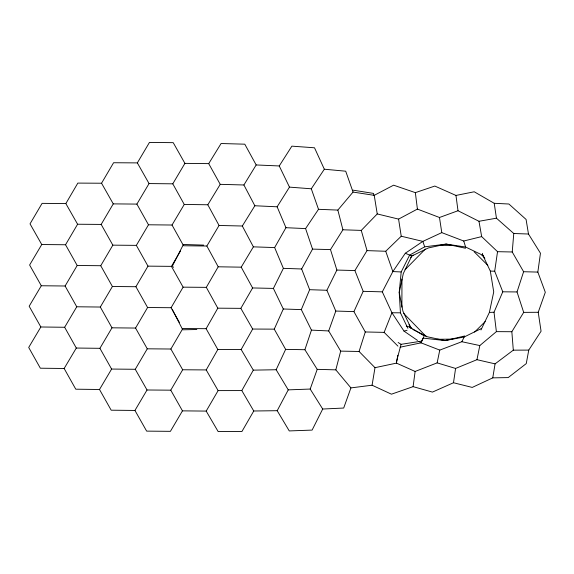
<?xml version="1.0" encoding="UTF-8"?>
<svg xmlns="http://www.w3.org/2000/svg" width="574" height="574" viewBox="0 0 574 574"><rect width="100%" height="100%" fill="white"/><g stroke="black" fill="none" stroke-linecap="round" stroke-linejoin="round"><path stroke-width="0.86" d="M401.893 307.162L401.951 279.036M317.214 369.347L335.819 369.857L350.922 387.902L372.074 385.211L391.454 394.187L413.101 386.646L432.444 392.099L453.496 382.743L472.23 387.421L492.757 377.864L495.075 363.866L513.307 350.162L511.85 331.722L523.682 312.378L517.031 291.944L523.603 271.717L512.23 251.986L513.766 233.503L496.438 218.192L494.221 203.296L474.224 191.781L455.964 195.433L434.812 186.055L415.354 192.642L393.606 185.18L374.226 195.347L353.046 192.075L337.849 210.084L318.505 209.309L305.59 228.588L312.536 249.109L301.644 268.976L309.644 289.691L301.307 309.608L311.452 330.122L304.894 349.717L317.214 369.347L310.19 389.05L322.703 409.032L312.105 430.091L289.26 430.931L277.199 410.697L288.241 389.868L276.151 369.742L285.63 349.379L274.257 329.146L283.298 308.991L273.396 288.413L283.369 268.352L274.637 247.566L285.952 227.699L277.134 206.805L289.475 187.124L279.244 165.958L291.879 146.155L314.509 147.783L324.332 169.215L311.295 188.789L318.505 209.309M484.858 258.4L482.82 255.308L465.607 247.021L446.163 244.086L424.681 246.834L409.628 255.086L401.19 271.954L399.224 292.367L400.437 312.816L407.877 328.299M413.101 386.646L415.124 371.457L437.144 362.876L455.577 368.443L476.958 359.69L495.075 363.866M492.757 377.864L508.191 377.592L526.258 363.6L528.769 350.097L541.067 331.227L538.225 312.278L545.3 292.274L537.838 272.09L540.457 253.22L528.482 234.02L526.085 219.44L508.894 204.014L494.221 203.296M453.496 382.743L455.577 368.443M476.958 359.69L479.807 345.562L496.381 331.636L494.02 312.227L502.767 291.807L494.702 271.208L497.536 251.677L481.665 236.596L478.974 221.284L458.009 210.744L439.476 217.489L417.406 209.087L398.578 219.103L377.24 213.937L361.268 230.404L342.915 229.787L330.488 249.59L336.881 270.067L326.886 290.279L335.797 311.051L328.694 330.947L340.683 351.116L335.819 369.857M372.074 385.211L374.994 367.676L359.08 351.475L340.683 351.116M374.994 367.676L396.476 363.127L397.839 355.256M437.144 362.876L439.77 350.104L461.84 341.724L479.807 345.562M480.983 329.935L489.392 312.421L493.726 291.901L490.332 271.1L482.82 255.308L482.397 253.356M396.455 361.706L401.068 344.328L421.625 341.135L424.258 335.926L409.657 327.08L406.277 326.039M359.08 351.475L365.272 331.966L353.914 311.61L363.184 291.334L354.897 270.548L367.03 250.616L361.268 230.404M350.922 387.902L343.69 408.042L322.703 409.032M397.947 346.136L384.142 332.375L391.927 312.758L382.313 291.85L392.846 271.574L405.33 253.227L422.851 241.396L441.779 232.628L463.735 241.015L481.665 236.596M413.194 255.078L411.73 256.061L403.314 273.525L399.224 292.367L402.926 311.201L411.285 328.687L409.427 325.623M461.84 341.724L464.208 336.981L481.622 328.393M206.195 411.092L218.113 390.607L206.217 369.929L217.826 349.501L206.123 328.701L182.841 328.515L170.88 349.021L182.675 369.764L170.772 390.176L182.46 410.862L206.195 411.092L218.156 431.576L241.919 431.526L253.758 410.998L241.819 390.578L253.299 370.137L241.159 349.516L252.668 329.046L240.843 308.353L252.603 287.947L241.216 267.168L253.378 246.849L242.321 226.013L254.849 205.75L243.9 184.979L256.169 164.953L244.789 144.182L221.083 143.522L208.714 163.633L184.914 163.368L173.226 142.661L149.448 142.424L137.351 162.894L113.58 162.736L101.548 183.228L77.827 183.099L65.852 203.576L77.598 224.233L101.175 224.42L113.257 203.878L101.548 183.228M206.123 328.701L217.811 308.173L206.317 287.359L218.206 266.795L206.862 246.016L219.053 225.467L207.81 204.774L220.229 184.34L243.9 184.979M179.361 322.351L171.095 307.721L183.106 287.158L171.447 266.358L180.43 251.096M64.654 327.273L40.847 326.986L28.7 347.457L40.352 368.207L64.152 368.486L76.299 348.045L64.654 327.273L76.751 306.781L65.106 286.003L77.189 265.489L65.544 244.754L77.598 224.233M182.46 410.862L170.406 431.339L146.643 431.124L134.947 410.446L111.184 410.195L99.51 389.495L111.607 369.06L99.919 348.318L111.98 327.819L100.314 307.04L112.396 286.498L100.744 265.719L112.834 245.148L101.175 224.42M170.772 390.176L147.03 389.99L135.27 369.283L147.274 348.813L135.557 328.055L147.59 307.513L135.909 286.72L147.984 266.135L136.354 245.371L148.479 224.786L136.892 204.093L149.053 183.572L172.788 183.823L184.914 163.368M65.544 244.754L41.751 244.538L29.618 265.016L41.299 285.752L65.106 286.003M134.947 410.446L147.03 389.99M41.299 285.752L29.166 306.236L40.847 326.986M148.479 224.786L172.021 225.022L184.254 204.444L172.788 183.823M410.776 257.568L411.73 256.061L428.276 247.968L446.163 244.086L465.514 248.241M485.195 321.576L474.605 332.059M425.37 249.044L405.029 269.751M367.03 250.616L385.735 251.261L401.233 236.223L398.578 219.103M400.437 312.816L391.927 312.758L404.017 331.126L407.081 330.272M464.689 335.984L445.115 340.583L423.21 338.122L421.072 342.857L400.078 347.205M464.208 336.981L445.115 340.583L427.494 336.794L412.828 329.462M478.974 221.284L496.438 218.192M489.392 312.421L494.02 312.227M288.241 389.868L310.19 389.05M196.817 329.512L182.733 329.799L172.207 309.3M452.836 339.105L436.9 339.306M253.299 370.137L276.151 369.742M253.758 410.998L277.199 410.697M523.682 312.378L538.225 312.278M513.307 350.162L528.769 350.097M218.113 390.607L241.819 390.578M217.826 349.501L241.159 349.516M439.706 245.335L454.701 245.45M252.668 329.046L274.257 329.146M496.381 331.636L511.85 331.722M182.675 369.764L206.217 369.929M113.257 203.878L136.892 204.093M65.852 203.576L42.089 203.361L30.027 223.853L41.751 244.538M183.106 287.158L206.317 287.359M147.59 307.513L171.095 307.721M217.811 308.173L240.843 308.353M147.274 348.813L170.88 349.021M112.834 245.148L136.354 245.371M147.984 266.135L171.447 266.358M77.189 265.489L100.744 265.719M112.396 286.498L135.909 286.72M502.767 291.807L517.031 291.944M111.98 327.819L135.557 328.055M111.607 369.06L135.27 369.283M206.862 246.016L183.572 245.758L172.021 225.022M76.751 306.781L100.314 307.04M76.299 348.045L99.919 348.318M184.254 204.444L207.81 204.774M99.51 389.495L75.768 389.194L64.152 368.486M218.206 266.795L241.216 267.168M285.63 349.379L304.894 349.717M497.536 251.677L512.23 251.986M365.272 331.966L384.142 332.375M219.053 225.467L242.321 226.013M490.332 271.1L494.702 271.208M252.603 287.947L273.396 288.413M312.536 249.109L330.488 249.59M523.603 271.717L537.838 272.09M336.881 270.067L354.897 270.548M363.184 291.334L382.313 291.85M203.677 245.112L183.422 244.481L172.401 265.999L173.448 267.398M335.797 311.051L353.914 311.61M513.766 233.503L528.482 234.02M253.378 246.849L274.637 247.566M283.369 268.352L301.644 268.976M309.644 289.691L326.886 290.279M283.298 308.991L301.307 309.608M256.169 164.953L279.244 165.958M285.952 227.699L305.59 228.588M401.19 271.954L392.846 271.574L385.735 251.261M254.849 205.75L277.134 206.805M311.452 330.122L328.694 330.947M289.475 187.124L311.295 188.789M324.332 169.215L345.706 171.196L353.046 192.075M352.881 190.138L373.531 193.409L373.875 195.088M401.233 236.223L422.851 241.396L424.681 246.834M409.657 327.08L410.984 327.56L408.997 324.697M439.77 350.104L421.072 342.857L418.941 341.394M405.33 253.227L411.73 256.061M396.476 363.127L415.124 371.457M398.148 342.506L401.068 344.328M404.017 331.126L417.52 340.411M481.902 255.265L483.322 256.262M474.124 251.756L487.821 265.36M403.723 313.454L426.446 336.845M137.351 162.894L149.053 183.572M208.714 163.633L220.229 184.34M463.735 241.015L465.607 247.021M337.849 210.084L342.915 229.787M374.226 195.347L377.24 213.937M439.476 217.489L441.779 232.628M455.964 195.433L458.009 210.744M415.354 192.642L417.406 209.087"/></g></svg>
